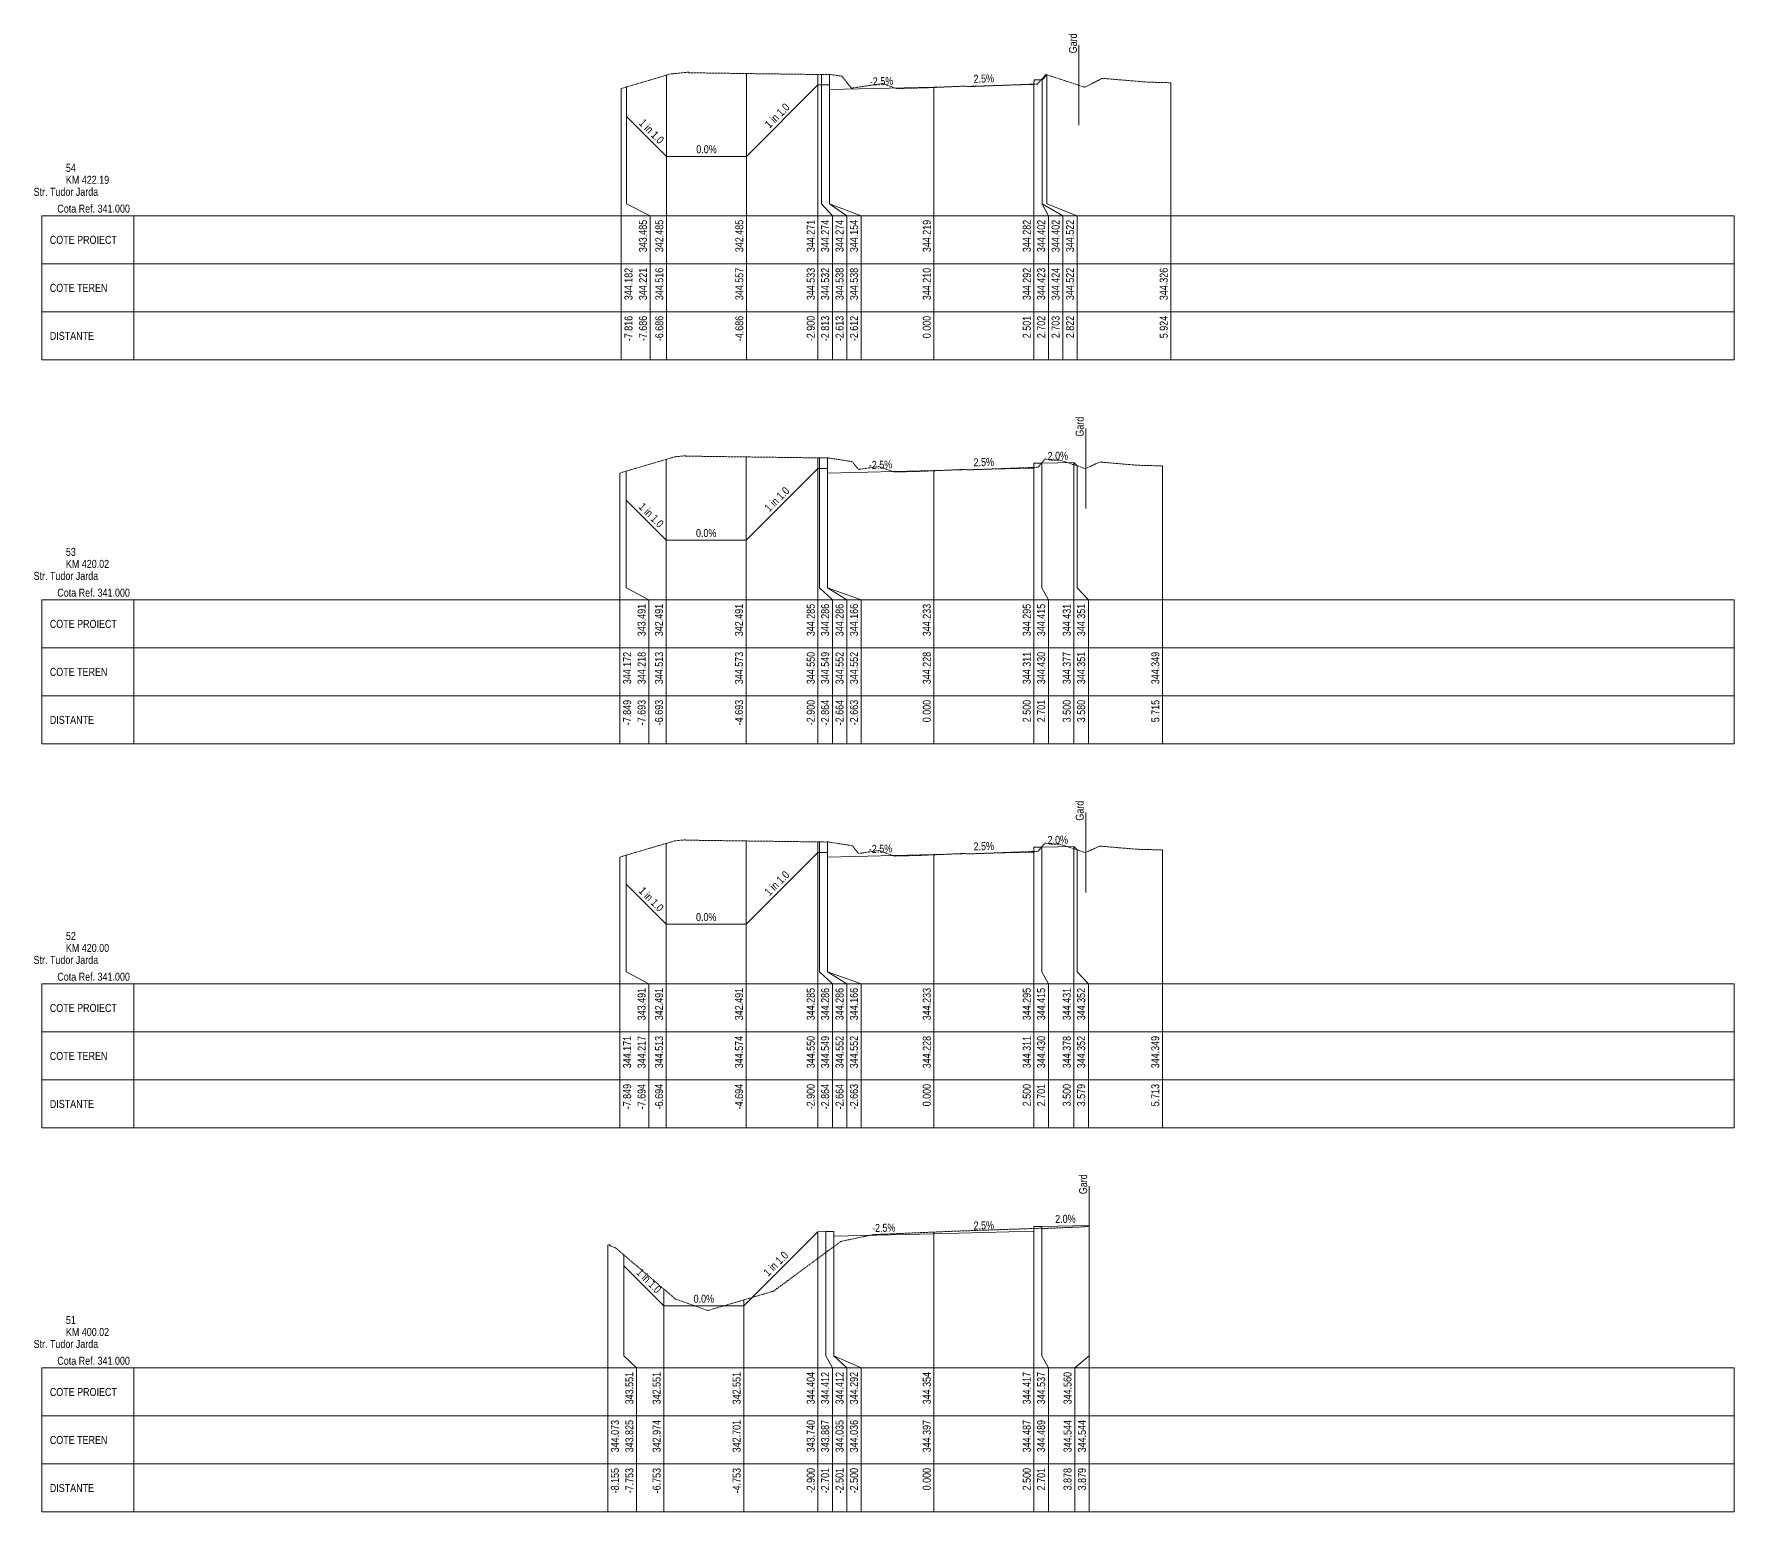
# Paper-space layout 'Str. Tudor Jarda-XS-1' of a CAD drawing. Extents: x 5 to 860, y 10 to 5944.
# Drawn here: x 5 to 430, y 4810 to 5179.5 of the extents above; entities that cross this region are included whole.
import ezdxf
from ezdxf.enums import TextEntityAlignment as Align

# ---------------------------------------------------------------- set-up
doc = ezdxf.new("R2010")
doc.units = 0
doc.linetypes.add('DASHED2', pattern=[0.375, 0.25, -0.125])
doc.layers.add('ARD-No Plot', color=1, linetype='Continuous', lineweight=0, plot=False)
for name, color, linetype, lineweight in [('DESIGN-TEXT', 7, 'Continuous', 0), ('EXISTING-TEXT', 7, 'Continuous', 0), ('LINES', 7, 'Continuous', 0), ('Text', 7, 'Continuous', 0), ('X-RL', 7, 'Continuous', 0), ('XPLOT-DESIGN', 5, 'Continuous', 0), ('XPLOT-EXISTING', 3, 'DASHED2', 0), ('XPLOT-GRADE', 7, 'Continuous', 0), ('XPLOT-KM', 7, 'Continuous', 0), ('XPLOT-TITLE', 7, 'Continuous', 0)]:
    doc.layers.add(name, color=color, linetype=linetype, lineweight=lineweight)
doc.styles.add('Arial', font='arial.ttf', dxfattribs={"width": 0.8})

psp = doc.layouts.new('Str. Tudor Jarda-XS-1')

# ---------------------------------------------------------------- linework, layer by layer
at = {"layer": 'LINES'}
for p, q in [((266.246, 5176.629), (266.246, 5156.629)), ((163.14, 5137), (163.14, 5169.16)), ((163.14, 5137), (163.14, 5169.16)), ((163.14, 5137), (163.14, 5169.16)), ((183.14, 5137), (183.14, 5169.566)), ((183.14, 5137), (183.14, 5169.566)), ((183.14, 5137), (183.14, 5169.566)), ((201, 5137), (201, 5169.327)), ((201, 5137), (201, 5169.327)), ((201, 5137), (201, 5169.327)), ((201.869, 5137), (201.869, 5169.316)), ((201.869, 5137), (201.869, 5169.316)), ((201.869, 5137), (201.869, 5169.316)), ((203.869, 5137), (203.869, 5169.381)), ((203.869, 5137), (203.869, 5169.381)), ((203.869, 5137), (203.869, 5169.381)), ((203.879, 5137), (203.879, 5169.383)), ((203.879, 5137), (203.879, 5169.383)), ((203.879, 5137), (203.879, 5169.383)), ((257.015, 5137), (257.015, 5168.225)), ((257.015, 5137), (257.015, 5168.225)), ((257.015, 5137), (257.015, 5168.225)), ((257.025, 5137), (257.025, 5168.237)), ((257.025, 5137), (257.025, 5168.237)), ((257.025, 5137), (257.025, 5168.237)), ((258.223, 5137), (258.223, 5169.217)), ((258.223, 5137), (258.223, 5169.217)), ((258.223, 5137), (258.223, 5169.217)), ((151.841, 5137), (151.841, 5165.823)), ((151.841, 5137), (151.841, 5165.823)), ((153.14, 5137), (153.14, 5166.206)), ((153.14, 5137), (153.14, 5166.206)), ((153.14, 5137), (153.14, 5166.206)), ((230, 5137), (230, 5166.195)), ((230, 5137), (230, 5166.195)), ((230, 5137), (230, 5166.195)), ((255.005, 5137), (255.005, 5166.92)), ((255.005, 5137), (255.005, 5166.92)), ((255.005, 5137), (255.005, 5166.92)), ((289.242, 5137), (289.242, 5167.264)), ((289.242, 5137), (289.242, 5167.264)), ((6.982, 5122), (6.982, 5134)), ((6.982, 5134), (30, 5134)), ((30, 5098), (30, 5134)), ((30, 5134), (430, 5134)), ((151.841, 5134), (151.841, 5137)), ((151.841, 5134), (151.841, 5137)), ((151.841, 5098), (151.841, 5134)), ((151.841, 5098), (151.841, 5134)), ((159.041, 5134), (153.14, 5137)), ((159.041, 5134), (153.14, 5137)), ((159.041, 5134), (153.14, 5137)), ((159.041, 5098), (159.041, 5134)), ((159.041, 5098), (159.041, 5134)), ((159.041, 5098), (159.041, 5134)), ((163.14, 5134), (163.14, 5137)), ((163.14, 5134), (163.14, 5137)), ((163.14, 5134), (163.14, 5137)), ((163.14, 5098), (163.14, 5134)), ((163.14, 5098), (163.14, 5134)), ((163.14, 5098), (163.14, 5134)), ((183.14, 5134), (183.14, 5137)), ((183.14, 5134), (183.14, 5137)), ((183.14, 5134), (183.14, 5137)), ((183.14, 5098), (183.14, 5134)), ((183.14, 5098), (183.14, 5134)), ((183.14, 5098), (183.14, 5134)), ((201, 5134), (201, 5137)), ((201, 5134), (201, 5137)), ((201, 5134), (201, 5137)), ((201, 5098), (201, 5134)), ((201, 5098), (201, 5134)), ((201, 5098), (201, 5134)), ((204.6, 5134), (201.869, 5137)), ((204.6, 5134), (201.869, 5137)), ((204.6, 5134), (201.869, 5137)), ((208.2, 5134), (203.869, 5137)), ((208.2, 5134), (203.869, 5137)), ((208.2, 5134), (203.869, 5137)), ((211.8, 5134), (203.879, 5137)), ((211.8, 5134), (203.879, 5137)), ((211.8, 5134), (203.879, 5137)), ((204.6, 5098), (204.6, 5134)), ((204.6, 5098), (204.6, 5134)), ((204.6, 5098), (204.6, 5134)), ((208.2, 5098), (208.2, 5134)), ((208.2, 5098), (208.2, 5134)), ((208.2, 5098), (208.2, 5134)), ((211.8, 5098), (211.8, 5134)), ((211.8, 5098), (211.8, 5134)), ((211.8, 5098), (211.8, 5134)), ((230, 5134), (230, 5137)), ((230, 5134), (230, 5137)), ((230, 5134), (230, 5137)), ((230, 5098), (230, 5134)), ((230, 5098), (230, 5134)), ((230, 5098), (230, 5134)), ((255.005, 5134), (255.005, 5137)), ((255.005, 5134), (255.005, 5137)), ((255.005, 5134), (255.005, 5137)), ((255.005, 5098), (255.005, 5134)), ((255.005, 5098), (255.005, 5134)), ((255.005, 5098), (255.005, 5134)), ((258.605, 5134), (257.015, 5137)), ((258.605, 5134), (257.015, 5137)), ((258.605, 5134), (257.015, 5137)), ((262.205, 5134), (257.025, 5137)), ((262.205, 5134), (257.025, 5137)), ((262.205, 5134), (257.025, 5137)), ((265.805, 5134), (258.223, 5137)), ((265.805, 5134), (258.223, 5137)), ((265.805, 5134), (258.223, 5137)), ((258.605, 5098), (258.605, 5134)), ((258.605, 5098), (258.605, 5134)), ((258.605, 5098), (258.605, 5134)), ((262.205, 5098), (262.205, 5134)), ((262.205, 5098), (262.205, 5134)), ((262.205, 5098), (262.205, 5134)), ((265.805, 5098), (265.805, 5134)), ((265.805, 5098), (265.805, 5134)), ((265.805, 5098), (265.805, 5134)), ((289.242, 5134), (289.242, 5137)), ((289.242, 5134), (289.242, 5137)), ((289.242, 5098), (289.242, 5134)), ((289.242, 5098), (289.242, 5134)), ((430, 5098), (430, 5134)), ((6.982, 5110), (6.982, 5122)), ((6.982, 5122), (30, 5122)), ((30, 5122), (6.982, 5122)), ((30, 5122), (430, 5122)), ((6.982, 5098), (6.982, 5110)), ((6.982, 5110), (30, 5110)), ((30, 5110), (6.982, 5110)), ((30, 5110), (430, 5110)), ((30, 5098), (6.982, 5098)), ((30, 5098), (430, 5098)), ((267.928, 5080.81), (267.928, 5060.81)), ((153.065, 5041), (153.065, 5070.175)), ((153.065, 5041), (153.065, 5070.175)), ((153.065, 5041), (153.065, 5070.175)), ((163.065, 5041), (163.065, 5073.129)), ((163.065, 5041), (163.065, 5073.129)), ((163.065, 5041), (163.065, 5073.129)), ((183.065, 5041), (183.065, 5073.734)), ((183.065, 5041), (183.065, 5073.734)), ((183.065, 5041), (183.065, 5073.734)), ((201, 5041), (201, 5073.497)), ((201, 5041), (201, 5073.497)), ((201, 5041), (201, 5073.497)), ((201.363, 5041), (201.363, 5073.493)), ((201.363, 5041), (201.363, 5073.493)), ((201.363, 5041), (201.363, 5073.493)), ((203.363, 5041), (203.363, 5073.521)), ((203.363, 5041), (203.363, 5073.521)), ((203.363, 5041), (203.363, 5073.521)), ((203.373, 5041), (203.373, 5073.523)), ((203.373, 5041), (203.373, 5073.523)), ((203.373, 5041), (203.373, 5073.523)), ((230, 5041), (230, 5070.327)), ((230, 5041), (230, 5070.327)), ((230, 5041), (230, 5070.327)), ((255, 5041), (255, 5071.112)), ((255, 5041), (255, 5071.112)), ((255, 5041), (255, 5071.112)), ((257.01, 5041), (257.01, 5072.299)), ((257.01, 5041), (257.01, 5072.299)), ((257.01, 5041), (257.01, 5072.299)), ((265, 5041), (265, 5072.311)), ((265, 5041), (265, 5072.311)), ((265, 5041), (265, 5072.311)), ((265.804, 5041), (265.804, 5071.508)), ((265.804, 5041), (265.804, 5071.508)), ((265.804, 5041), (265.804, 5071.508)), ((287.148, 5041), (287.148, 5071.485)), ((287.148, 5041), (287.148, 5071.485)), ((151.509, 5041), (151.509, 5069.715)), ((151.509, 5041), (151.509, 5069.715)), ((151.509, 5038), (151.509, 5041)), ((151.509, 5038), (151.509, 5041)), ((158.709, 5038), (153.065, 5041)), ((158.709, 5038), (153.065, 5041)), ((158.709, 5038), (153.065, 5041)), ((163.065, 5038), (163.065, 5041)), ((163.065, 5038), (163.065, 5041)), ((163.065, 5038), (163.065, 5041)), ((183.065, 5038), (183.065, 5041)), ((183.065, 5038), (183.065, 5041)), ((183.065, 5038), (183.065, 5041)), ((201, 5038), (201, 5041)), ((201, 5038), (201, 5041)), ((201, 5038), (201, 5041)), ((204.6, 5038), (201.363, 5041)), ((204.6, 5038), (201.363, 5041)), ((204.6, 5038), (201.363, 5041)), ((208.2, 5038), (203.363, 5041)), ((208.2, 5038), (203.363, 5041)), ((208.2, 5038), (203.363, 5041)), ((211.8, 5038), (203.373, 5041)), ((211.8, 5038), (203.373, 5041)), ((211.8, 5038), (203.373, 5041)), ((230, 5038), (230, 5041)), ((230, 5038), (230, 5041)), ((230, 5038), (230, 5041)), ((255, 5038), (255, 5041)), ((255, 5038), (255, 5041)), ((255, 5038), (255, 5041)), ((258.6, 5038), (257.01, 5041)), ((258.6, 5038), (257.01, 5041)), ((258.6, 5038), (257.01, 5041)), ((265, 5038), (265, 5041)), ((265, 5038), (265, 5041)), ((265, 5038), (265, 5041)), ((268.6, 5038), (265.804, 5041)), ((268.6, 5038), (265.804, 5041)), ((268.6, 5038), (265.804, 5041)), ((287.148, 5038), (287.148, 5041)), ((287.148, 5038), (287.148, 5041)), ((6.982, 5026), (6.982, 5038)), ((6.982, 5038), (30, 5038)), ((30, 5002), (30, 5038)), ((30, 5038), (430, 5038)), ((151.509, 5002), (151.509, 5038)), ((151.509, 5002), (151.509, 5038)), ((158.709, 5002), (158.709, 5038)), ((158.709, 5002), (158.709, 5038)), ((158.709, 5002), (158.709, 5038)), ((163.065, 5002), (163.065, 5038)), ((163.065, 5002), (163.065, 5038)), ((163.065, 5002), (163.065, 5038)), ((183.065, 5002), (183.065, 5038)), ((183.065, 5002), (183.065, 5038)), ((183.065, 5002), (183.065, 5038)), ((201, 5002), (201, 5038)), ((201, 5002), (201, 5038)), ((201, 5002), (201, 5038)), ((204.6, 5002), (204.6, 5038)), ((204.6, 5002), (204.6, 5038)), ((204.6, 5002), (204.6, 5038)), ((208.2, 5002), (208.2, 5038)), ((208.2, 5002), (208.2, 5038)), ((208.2, 5002), (208.2, 5038)), ((211.8, 5002), (211.8, 5038)), ((211.8, 5002), (211.8, 5038)), ((211.8, 5002), (211.8, 5038)), ((230, 5002), (230, 5038)), ((230, 5002), (230, 5038)), ((230, 5002), (230, 5038)), ((255, 5002), (255, 5038)), ((255, 5002), (255, 5038)), ((255, 5002), (255, 5038)), ((258.6, 5002), (258.6, 5038)), ((258.6, 5002), (258.6, 5038)), ((258.6, 5002), (258.6, 5038)), ((265, 5002), (265, 5038)), ((265, 5002), (265, 5038)), ((265, 5002), (265, 5038)), ((268.6, 5002), (268.6, 5038)), ((268.6, 5002), (268.6, 5038)), ((268.6, 5002), (268.6, 5038)), ((287.148, 5002), (287.148, 5038)), ((287.148, 5002), (287.148, 5038)), ((430, 5002), (430, 5038)), ((6.982, 5014), (6.982, 5026)), ((6.982, 5026), (30, 5026)), ((30, 5026), (6.982, 5026)), ((30, 5026), (430, 5026)), ((6.982, 5002), (6.982, 5014)), ((6.982, 5014), (30, 5014)), ((30, 5014), (6.982, 5014)), ((30, 5014), (430, 5014)), ((30, 5002), (6.982, 5002)), ((30, 5002), (430, 5002)), ((267.93, 4984.817), (267.93, 4964.817)), ((163.065, 4945), (163.065, 4977.129)), ((163.065, 4945), (163.065, 4977.129)), ((163.065, 4945), (163.065, 4977.129)), ((183.065, 4945), (183.065, 4977.736)), ((183.065, 4945), (183.065, 4977.736)), ((183.065, 4945), (183.065, 4977.736)), ((201, 4945), (201, 4977.499)), ((201, 4945), (201, 4977.499)), ((201, 4945), (201, 4977.499)), ((201.358, 4945), (201.358, 4977.494)), ((201.358, 4945), (201.358, 4977.494)), ((201.358, 4945), (201.358, 4977.494)), ((203.358, 4945), (203.358, 4977.523)), ((203.358, 4945), (203.358, 4977.523)), ((203.358, 4945), (203.358, 4977.523)), ((203.368, 4945), (203.368, 4977.524)), ((203.368, 4945), (203.368, 4977.524)), ((203.368, 4945), (203.368, 4977.524)), ((151.506, 4945), (151.506, 4973.714)), ((151.506, 4945), (151.506, 4973.714)), ((153.065, 4945), (153.065, 4974.175)), ((153.065, 4945), (153.065, 4974.175)), ((153.065, 4945), (153.065, 4974.175)), ((230, 4945), (230, 4974.328)), ((230, 4945), (230, 4974.328)), ((230, 4945), (230, 4974.328)), ((255, 4945), (255, 4975.114)), ((255, 4945), (255, 4975.114)), ((255, 4945), (255, 4975.114)), ((257.01, 4945), (257.01, 4976.3)), ((257.01, 4945), (257.01, 4976.3)), ((257.01, 4945), (257.01, 4976.3)), ((265, 4945), (265, 4976.313)), ((265, 4945), (265, 4976.313)), ((265, 4945), (265, 4976.313)), ((265.794, 4945), (265.794, 4975.519)), ((265.794, 4945), (265.794, 4975.519)), ((265.794, 4945), (265.794, 4975.519)), ((287.126, 4945), (287.126, 4975.487)), ((287.126, 4945), (287.126, 4975.487)), ((151.506, 4942), (151.506, 4945)), ((151.506, 4942), (151.506, 4945)), ((158.706, 4942), (153.065, 4945)), ((158.706, 4942), (153.065, 4945)), ((158.706, 4942), (153.065, 4945)), ((163.065, 4942), (163.065, 4945)), ((163.065, 4942), (163.065, 4945)), ((163.065, 4942), (163.065, 4945)), ((183.065, 4942), (183.065, 4945)), ((183.065, 4942), (183.065, 4945)), ((183.065, 4942), (183.065, 4945)), ((201, 4942), (201, 4945)), ((201, 4942), (201, 4945)), ((201, 4942), (201, 4945)), ((204.6, 4942), (201.358, 4945)), ((204.6, 4942), (201.358, 4945)), ((204.6, 4942), (201.358, 4945)), ((208.2, 4942), (203.358, 4945)), ((208.2, 4942), (203.358, 4945)), ((208.2, 4942), (203.358, 4945)), ((211.8, 4942), (203.368, 4945)), ((211.8, 4942), (203.368, 4945)), ((211.8, 4942), (203.368, 4945)), ((230, 4942), (230, 4945)), ((230, 4942), (230, 4945)), ((230, 4942), (230, 4945)), ((255, 4942), (255, 4945)), ((255, 4942), (255, 4945)), ((255, 4942), (255, 4945)), ((258.6, 4942), (257.01, 4945)), ((258.6, 4942), (257.01, 4945)), ((258.6, 4942), (257.01, 4945)), ((265, 4942), (265, 4945)), ((265, 4942), (265, 4945)), ((265, 4942), (265, 4945)), ((268.6, 4942), (265.794, 4945)), ((268.6, 4942), (265.794, 4945)), ((268.6, 4942), (265.794, 4945)), ((287.126, 4942), (287.126, 4945)), ((287.126, 4942), (287.126, 4945)), ((6.982, 4930), (6.982, 4942)), ((6.982, 4942), (30, 4942)), ((30, 4906), (30, 4942)), ((30, 4942), (430, 4942)), ((151.506, 4906), (151.506, 4942)), ((151.506, 4906), (151.506, 4942)), ((158.706, 4906), (158.706, 4942)), ((158.706, 4906), (158.706, 4942)), ((158.706, 4906), (158.706, 4942)), ((163.065, 4906), (163.065, 4942)), ((163.065, 4906), (163.065, 4942)), ((163.065, 4906), (163.065, 4942)), ((183.065, 4906), (183.065, 4942)), ((183.065, 4906), (183.065, 4942)), ((183.065, 4906), (183.065, 4942)), ((201, 4906), (201, 4942)), ((201, 4906), (201, 4942)), ((201, 4906), (201, 4942)), ((204.6, 4906), (204.6, 4942)), ((204.6, 4906), (204.6, 4942)), ((204.6, 4906), (204.6, 4942)), ((208.2, 4906), (208.2, 4942)), ((208.2, 4906), (208.2, 4942)), ((208.2, 4906), (208.2, 4942)), ((211.8, 4906), (211.8, 4942)), ((211.8, 4906), (211.8, 4942)), ((211.8, 4906), (211.8, 4942)), ((230, 4906), (230, 4942)), ((230, 4906), (230, 4942)), ((230, 4906), (230, 4942)), ((255, 4906), (255, 4942)), ((255, 4906), (255, 4942)), ((255, 4906), (255, 4942)), ((258.6, 4906), (258.6, 4942)), ((258.6, 4906), (258.6, 4942)), ((258.6, 4906), (258.6, 4942)), ((265, 4906), (265, 4942)), ((265, 4906), (265, 4942)), ((265, 4906), (265, 4942)), ((268.6, 4906), (268.6, 4942)), ((268.6, 4906), (268.6, 4942)), ((268.6, 4906), (268.6, 4942)), ((287.126, 4906), (287.126, 4942)), ((287.126, 4906), (287.126, 4942)), ((430, 4906), (430, 4942)), ((6.982, 4918), (6.982, 4930)), ((6.982, 4930), (30, 4930)), ((30, 4930), (6.982, 4930)), ((30, 4930), (430, 4930)), ((6.982, 4906), (6.982, 4918)), ((6.982, 4918), (30, 4918)), ((30, 4918), (6.982, 4918)), ((30, 4918), (430, 4918)), ((30, 4906), (6.982, 4906)), ((30, 4906), (430, 4906)), ((268.791, 4891.442), (268.791, 4871.442)), ((201, 4849), (201, 4880.039)), ((201, 4849), (201, 4880.039)), ((201, 4849), (201, 4880.039)), ((202.99, 4849), (202.99, 4880.119)), ((202.99, 4849), (202.99, 4880.119)), ((202.99, 4849), (202.99, 4880.119)), ((204.99, 4849), (204.99, 4880.119)), ((204.99, 4849), (204.99, 4880.119)), ((204.99, 4849), (204.99, 4880.119)), ((205, 4849), (205, 4878.919)), ((205, 4849), (205, 4878.919)), ((205, 4849), (205, 4878.919)), ((230, 4849), (230, 4879.971)), ((230, 4849), (230, 4879.971)), ((230, 4849), (230, 4879.971)), ((255, 4849), (255, 4880.867)), ((255, 4849), (255, 4880.867)), ((255, 4849), (255, 4880.867)), ((257.01, 4849), (257.01, 4881.369)), ((257.01, 4849), (257.01, 4881.369)), ((257.01, 4849), (257.01, 4881.369)), ((268.779, 4849), (268.779, 4881.604)), ((268.779, 4849), (268.779, 4881.604)), ((268.779, 4849), (268.779, 4881.604)), ((268.791, 4849), (268.791, 4881.442)), ((268.791, 4849), (268.791, 4881.442)), ((148.449, 4849), (148.449, 4876.729)), ((148.449, 4849), (148.449, 4876.729)), ((152.472, 4849), (152.472, 4874.254)), ((152.472, 4849), (152.472, 4874.254)), ((152.472, 4849), (152.472, 4874.254)), ((162.472, 4849), (162.472, 4865.742)), ((162.472, 4849), (162.472, 4865.742)), ((162.472, 4849), (162.472, 4865.742)), ((182.472, 4849), (182.472, 4863.013)), ((182.472, 4849), (182.472, 4863.013)), ((182.472, 4849), (182.472, 4863.013)), ((148.449, 4846), (148.449, 4849)), ((148.449, 4846), (148.449, 4849)), ((155.649, 4846), (152.472, 4849)), ((155.649, 4846), (152.472, 4849)), ((155.649, 4846), (152.472, 4849)), ((162.472, 4846), (162.472, 4849)), ((162.472, 4846), (162.472, 4849)), ((162.472, 4846), (162.472, 4849)), ((182.472, 4846), (182.472, 4849)), ((182.472, 4846), (182.472, 4849)), ((182.472, 4846), (182.472, 4849)), ((201, 4846), (201, 4849)), ((201, 4846), (201, 4849)), ((201, 4846), (201, 4849)), ((204.6, 4846), (202.99, 4849)), ((204.6, 4846), (202.99, 4849)), ((204.6, 4846), (202.99, 4849)), ((208.2, 4846), (204.99, 4849)), ((208.2, 4846), (204.99, 4849)), ((208.2, 4846), (204.99, 4849)), ((211.8, 4846), (205, 4849)), ((211.8, 4846), (205, 4849)), ((211.8, 4846), (205, 4849)), ((230, 4846), (230, 4849)), ((230, 4846), (230, 4849)), ((230, 4846), (230, 4849)), ((255, 4846), (255, 4849)), ((255, 4846), (255, 4849)), ((255, 4846), (255, 4849)), ((258.6, 4846), (257.01, 4849)), ((258.6, 4846), (257.01, 4849)), ((258.6, 4846), (257.01, 4849)), ((265.191, 4846), (268.779, 4849)), ((265.191, 4846), (268.779, 4849)), ((265.191, 4846), (268.779, 4849)), ((268.791, 4846), (268.791, 4849)), ((268.791, 4846), (268.791, 4849)), ((6.982, 4834), (6.982, 4846)), ((6.982, 4846), (30, 4846)), ((30, 4810), (30, 4846)), ((30, 4846), (430, 4846)), ((148.449, 4810), (148.449, 4846)), ((148.449, 4810), (148.449, 4846)), ((155.649, 4810), (155.649, 4846)), ((155.649, 4810), (155.649, 4846)), ((155.649, 4810), (155.649, 4846)), ((162.472, 4810), (162.472, 4846)), ((162.472, 4810), (162.472, 4846)), ((162.472, 4810), (162.472, 4846)), ((182.472, 4810), (182.472, 4846)), ((182.472, 4810), (182.472, 4846)), ((182.472, 4810), (182.472, 4846)), ((201, 4810), (201, 4846)), ((201, 4810), (201, 4846)), ((201, 4810), (201, 4846)), ((204.6, 4810), (204.6, 4846)), ((204.6, 4810), (204.6, 4846)), ((204.6, 4810), (204.6, 4846)), ((208.2, 4810), (208.2, 4846)), ((208.2, 4810), (208.2, 4846)), ((208.2, 4810), (208.2, 4846)), ((211.8, 4810), (211.8, 4846)), ((211.8, 4810), (211.8, 4846)), ((211.8, 4810), (211.8, 4846)), ((230, 4810), (230, 4846)), ((230, 4810), (230, 4846)), ((230, 4810), (230, 4846)), ((255, 4810), (255, 4846)), ((255, 4810), (255, 4846)), ((255, 4810), (255, 4846)), ((258.6, 4810), (258.6, 4846)), ((258.6, 4810), (258.6, 4846)), ((258.6, 4810), (258.6, 4846)), ((265.191, 4810), (265.191, 4846)), ((265.191, 4810), (265.191, 4846)), ((265.191, 4810), (265.191, 4846)), ((268.791, 4810), (268.791, 4846)), ((268.791, 4810), (268.791, 4846)), ((430, 4810), (430, 4846)), ((6.982, 4822), (6.982, 4834)), ((6.982, 4834), (30, 4834)), ((30, 4834), (6.982, 4834)), ((30, 4834), (430, 4834)), ((6.982, 4810), (6.982, 4822)), ((6.982, 4822), (30, 4822)), ((30, 4822), (6.982, 4822)), ((30, 4822), (430, 4822)), ((30, 4810), (6.982, 4810)), ((30, 4810), (430, 4810))]:
    psp.add_line(p, q, dxfattribs=at)
at = {"layer": 'XPLOT-DESIGN'}
for p, q in [((255.005, 5166.82), (255.015, 5168.02)), ((255.015, 5168.02), (257.015, 5168.02)), ((257.015, 5168.02), (257.025, 5168.02)), ((257.025, 5168.02), (258.223, 5169.217)), ((183.14, 5148.847), (201, 5166.707)), ((201, 5166.707), (201.869, 5166.742)), ((201.869, 5166.742), (203.869, 5166.742)), ((203.869, 5166.742), (203.879, 5165.542)), ((203.879, 5165.542), (230, 5166.195)), ((230, 5166.195), (255.005, 5166.82)), ((153.14, 5158.847), (163.14, 5148.847)), ((163.14, 5148.847), (183.14, 5148.847)), ((183.065, 5052.912), (201, 5070.846)), ((201, 5070.846), (201.363, 5070.861)), ((201.363, 5070.861), (203.363, 5070.861)), ((203.363, 5070.861), (203.373, 5069.661)), ((203.373, 5069.661), (230, 5070.327)), ((230, 5070.327), (255, 5070.952)), ((255, 5070.952), (255.01, 5072.152)), ((255.01, 5072.152), (257.01, 5072.152)), ((257.01, 5072.152), (265, 5072.311)), ((265, 5072.311), (265.804, 5071.508)), ((153.065, 5062.912), (163.065, 5052.912)), ((163.065, 5052.912), (183.065, 5052.912)), ((183.065, 4956.912), (201, 4974.848)), ((201, 4974.848), (201.358, 4974.862)), ((201.358, 4974.862), (203.358, 4974.862)), ((203.358, 4974.862), (203.368, 4973.662)), ((203.368, 4973.662), (230, 4974.328)), ((230, 4974.328), (255, 4974.953)), ((255, 4974.953), (255.01, 4976.153)), ((255.01, 4976.153), (257.01, 4976.153)), ((257.01, 4976.153), (265, 4976.313)), ((265, 4976.313), (265.794, 4975.519)), ((153.065, 4966.912), (163.065, 4956.912)), ((163.065, 4956.912), (183.065, 4956.912)), ((182.472, 4861.512), (201, 4880.039)), ((201, 4880.039), (202.99, 4880.119)), ((202.99, 4880.119), (204.99, 4880.119)), ((204.99, 4880.119), (205, 4878.919)), ((205, 4878.919), (230, 4879.544)), ((230, 4879.544), (255, 4880.169)), ((255, 4880.169), (255.01, 4881.369)), ((255.01, 4881.369), (257.01, 4881.369)), ((257.01, 4881.369), (268.779, 4881.604)), ((152.472, 4871.512), (162.472, 4861.512)), ((162.472, 4861.512), (182.472, 4861.512))]:
    psp.add_line(p, q, dxfattribs=at)
at = {"layer": 'XPLOT-EXISTING'}
for p, q in [((153.14, 5166.206), (163.14, 5169.16)), ((163.14, 5169.16), (164.186, 5169.469)), ((164.186, 5169.469), (168.716, 5169.916)), ((168.716, 5169.916), (168.757, 5169.761)), ((168.757, 5169.761), (183.14, 5169.566)), ((183.14, 5169.566), (193.085, 5169.432)), ((193.085, 5169.432), (201, 5169.327)), ((201, 5169.327), (201.869, 5169.316)), ((201.869, 5169.316), (203.358, 5169.296)), ((203.358, 5169.296), (203.869, 5169.381)), ((203.869, 5169.381), (203.879, 5169.383)), ((203.879, 5169.383), (203.879, 5169.383)), ((203.879, 5169.383), (207.02, 5168.89)), ((207.02, 5168.89), (208.109, 5167.468)), ((255.919, 5166.955), (257.015, 5168.225)), ((257.015, 5168.225), (257.025, 5168.237)), ((257.025, 5168.237), (257.903, 5169.255)), ((257.903, 5169.255), (258.121, 5169.215)), ((258.121, 5169.215), (258.223, 5169.217)), ((258.223, 5169.217), (258.355, 5169.22)), ((258.355, 5169.22), (266.246, 5166.629)), ((267.749, 5166.149), (271.973, 5168.324)), ((271.973, 5168.324), (272.83, 5168.31)), ((272.83, 5168.31), (283.394, 5167.421)), ((151.841, 5165.823), (153.14, 5166.206)), ((208.109, 5167.468), (209.356, 5165.913)), ((209.356, 5165.913), (217.199, 5167.07)), ((217.199, 5167.07), (220.593, 5165.821)), ((220.593, 5165.821), (227.992, 5166.009)), ((227.992, 5166.009), (230, 5166.095)), ((230, 5166.095), (238.024, 5166.438)), ((230, 5166.095), (230, 5166.095)), ((238.024, 5166.438), (238.474, 5166.298)), ((238.474, 5166.298), (238.978, 5166.315)), ((238.978, 5166.315), (255.005, 5166.92)), ((255.005, 5166.92), (255.919, 5166.955)), ((266.246, 5166.629), (267.749, 5166.149)), ((283.394, 5167.421), (289.242, 5167.264)), ((151.509, 5069.715), (153.065, 5070.175)), ((153.065, 5070.175), (163.065, 5073.129)), ((163.065, 5073.129), (165.218, 5073.765)), ((165.218, 5073.765), (167.913, 5074.031)), ((167.913, 5074.031), (167.937, 5073.939)), ((167.937, 5073.939), (182.41, 5073.743)), ((182.41, 5073.743), (183.065, 5073.734)), ((183.065, 5073.734), (201, 5073.497)), ((201, 5073.497), (201.363, 5073.493)), ((201.363, 5073.493), (203.057, 5073.47)), ((203.057, 5073.47), (203.363, 5073.521)), ((203.363, 5073.521), (203.373, 5073.523)), ((203.373, 5073.523), (203.373, 5073.523)), ((203.373, 5073.523), (209.603, 5072.547)), ((209.603, 5072.547), (210.314, 5071.618)), ((210.314, 5071.618), (211.128, 5070.602)), ((211.128, 5070.602), (216.25, 5071.358)), ((216.25, 5071.358), (220.026, 5069.969)), ((220.026, 5069.969), (226.703, 5070.138)), ((226.703, 5070.138), (230, 5070.279)), ((230, 5070.279), (237.853, 5070.615)), ((230, 5070.279), (230, 5070.279)), ((237.853, 5070.615), (238.258, 5070.489)), ((238.258, 5070.489), (240.79, 5070.576)), ((240.79, 5070.576), (255, 5071.112)), ((255, 5071.112), (256.02, 5071.151)), ((256.02, 5071.151), (257.01, 5072.299)), ((257.01, 5072.299), (257.803, 5073.219)), ((257.803, 5073.219), (259.572, 5072.896)), ((259.572, 5072.896), (261.466, 5072.932)), ((261.466, 5072.932), (265, 5071.772)), ((265, 5071.772), (265.804, 5071.508)), ((265.804, 5071.508), (267.928, 5070.81)), ((267.928, 5070.81), (271.148, 5072.354)), ((271.148, 5072.354), (271.619, 5072.437)), ((271.619, 5072.437), (280.96, 5071.651)), ((280.96, 5071.651), (287.148, 5071.485)), ((153.065, 4974.175), (163.065, 4977.129)), ((163.065, 4977.129), (165.229, 4977.768)), ((165.229, 4977.768), (167.905, 4978.032)), ((167.905, 4978.032), (167.928, 4977.941)), ((167.928, 4977.941), (182.298, 4977.746)), ((182.298, 4977.746), (183.065, 4977.736)), ((183.065, 4977.736), (201, 4977.499)), ((201, 4977.499), (201.358, 4977.494)), ((201.358, 4977.494), (203.053, 4977.472)), ((203.053, 4977.472), (203.358, 4977.523)), ((203.358, 4977.523), (203.368, 4977.524)), ((203.368, 4977.524), (203.368, 4977.524)), ((203.368, 4977.524), (209.63, 4976.543)), ((209.63, 4976.543), (210.337, 4975.62)), ((257.01, 4976.3), (257.802, 4977.218)), ((257.802, 4977.218), (259.587, 4976.893)), ((259.587, 4976.893), (261.498, 4976.929)), ((261.498, 4976.929), (265, 4975.779)), ((271.134, 4976.353), (271.611, 4976.438)), ((271.611, 4976.438), (280.934, 4975.653)), ((151.506, 4973.714), (153.065, 4974.175)), ((210.337, 4975.62), (211.147, 4974.61)), ((211.147, 4974.61), (216.24, 4975.361)), ((216.24, 4975.361), (220.02, 4973.97)), ((220.02, 4973.97), (226.69, 4974.14)), ((226.69, 4974.14), (230, 4974.281)), ((230, 4974.281), (237.851, 4974.617)), ((230, 4974.281), (230, 4974.281)), ((237.851, 4974.617), (238.256, 4974.491)), ((238.256, 4974.491), (240.809, 4974.578)), ((240.809, 4974.578), (255, 4975.114)), ((255, 4975.114), (256.021, 4975.153)), ((256.021, 4975.153), (257.01, 4976.3)), ((265, 4975.779), (265.794, 4975.519)), ((265.794, 4975.519), (267.93, 4974.817)), ((267.93, 4974.817), (271.134, 4976.353)), ((280.934, 4975.653), (287.126, 4975.487)), ((208.071, 4877.914), (214.69, 4879.319)), ((214.69, 4879.319), (214.778, 4879.337)), ((214.778, 4879.337), (214.802, 4879.328)), ((214.802, 4879.328), (214.831, 4879.329)), ((214.831, 4879.329), (219.421, 4879.525)), ((219.421, 4879.525), (230, 4879.971)), ((230, 4879.971), (236.265, 4880.235)), ((230, 4879.971), (230, 4879.971)), ((236.265, 4880.235), (255, 4880.867)), ((255, 4880.867), (256.439, 4880.915)), ((256.439, 4880.915), (256.801, 4880.932)), ((256.801, 4880.932), (257.01, 4880.893)), ((257.01, 4880.893), (257.067, 4880.882)), ((257.067, 4880.882), (258.217, 4880.892)), ((258.217, 4880.892), (267.467, 4881.279)), ((267.467, 4881.279), (268.779, 4881.441)), ((268.779, 4881.441), (268.791, 4881.442)), ((148.449, 4876.729), (148.859, 4876.85)), ((148.859, 4876.85), (148.872, 4876.806)), ((148.872, 4876.806), (148.92, 4876.703)), ((148.92, 4876.703), (149.347, 4876.411)), ((149.347, 4876.411), (150.238, 4876.131)), ((150.238, 4876.131), (150.518, 4875.918)), ((150.518, 4875.918), (152.472, 4874.254)), ((201, 4873.402), (202.99, 4874.874)), ((202.99, 4874.874), (204.99, 4876.353)), ((204.99, 4876.353), (205, 4876.361)), ((205, 4876.361), (206.704, 4877.621)), ((206.704, 4877.621), (206.715, 4877.629)), ((206.715, 4877.629), (206.72, 4877.63)), ((206.72, 4877.63), (208.071, 4877.914)), ((152.472, 4874.254), (162.472, 4865.742)), ((189.938, 4865.233), (199.223, 4872.088)), ((199.223, 4872.088), (201, 4873.402)), ((162.472, 4865.742), (165.432, 4863.222)), ((165.432, 4863.222), (165.564, 4863.177)), ((165.564, 4863.177), (173.474, 4860.356)), ((173.474, 4860.356), (182.472, 4863.013)), ((182.472, 4863.013), (189.482, 4865.082)), ((189.482, 4865.082), (189.932, 4865.213)), ((189.932, 4865.213), (189.938, 4865.233))]:
    psp.add_line(p, q, dxfattribs=at)

# ---------------------------------------------------------------- texts
at = {"layer": 'ARD-No Plot', "style": 'Arial', "width": 0.8}
for p in [(13, 5139), (13, 5043), (13, 4947), (13, 4851)]:
    psp.add_text('Str. Tudor Jarda', height=2, dxfattribs=at).set_placement(p, align=Align.CENTER)
at = {"layer": 'DESIGN-TEXT', "style": 'Arial', "width": 0.8}
for s, p in [('343.485', (158.241, 5133)), ('342.485', (162.34, 5133)), ('342.485', (182.34, 5133)), ('344.271', (200.2, 5133)), ('344.274', (203.8, 5133)), ('344.274', (207.4, 5133)), ('344.154', (211, 5133)), ('344.219', (229.2, 5133)), ('344.282', (254.205, 5133)), ('344.402', (257.805, 5133)), ('344.402', (261.405, 5133)), ('344.522', (265.005, 5133)), ('343.491', (157.909, 5037)), ('342.491', (162.265, 5037)), ('342.491', (182.265, 5037)), ('344.285', (200.2, 5037)), ('344.286', (203.8, 5037)), ('344.286', (207.4, 5037)), ('344.166', (211, 5037)), ('344.233', (229.2, 5037)), ('344.295', (254.2, 5037)), ('344.415', (257.8, 5037)), ('344.431', (264.2, 5037)), ('344.351', (267.8, 5037)), ('343.491', (157.906, 4941)), ('342.491', (162.265, 4941)), ('342.491', (182.265, 4941)), ('344.285', (200.2, 4941)), ('344.286', (203.8, 4941)), ('344.286', (207.4, 4941)), ('344.166', (211, 4941)), ('344.233', (229.2, 4941)), ('344.295', (254.2, 4941)), ('344.415', (257.8, 4941)), ('344.431', (264.2, 4941)), ('344.352', (267.8, 4941)), ('343.551', (154.849, 4845)), ('342.551', (161.672, 4845)), ('342.551', (181.672, 4845)), ('344.404', (200.2, 4845)), ('344.412', (203.8, 4845)), ('344.412', (207.4, 4845)), ('344.292', (211, 4845)), ('344.354', (229.2, 4845)), ('344.417', (254.2, 4845)), ('344.537', (257.8, 4845)), ('344.560', (264.391, 4845))]:
    psp.add_text(s, height=2, rotation=90, dxfattribs=at).set_placement(p, align=Align.RIGHT)
at = {"layer": 'EXISTING-TEXT', "style": 'Arial', "width": 0.8}
for s, p in [('344.424', (261.405, 5121)), ('344.182', (154.641, 5121)), ('344.221', (158.241, 5121)), ('344.516', (162.34, 5121)), ('344.557', (182.34, 5121)), ('344.533', (200.2, 5121)), ('344.532', (203.8, 5121)), ('344.538', (207.4, 5121)), ('344.538', (211, 5121)), ('344.538', (211, 5121)), ('344.210', (229.2, 5121)), ('344.210', (229.2, 5121)), ('344.292', (254.205, 5121)), ('344.423', (257.805, 5121)), ('344.522', (265.005, 5121)), ('344.326', (288.442, 5121)), ('344.172', (154.309, 5025)), ('344.218', (157.909, 5025)), ('344.513', (162.265, 5025)), ('344.573', (182.265, 5025)), ('344.550', (200.2, 5025)), ('344.549', (203.8, 5025)), ('344.552', (207.4, 5025)), ('344.552', (211, 5025)), ('344.552', (211, 5025)), ('344.228', (229.2, 5025)), ('344.228', (229.2, 5025)), ('344.311', (254.2, 5025)), ('344.430', (257.8, 5025)), ('344.377', (264.2, 5025)), ('344.351', (267.8, 5025)), ('344.349', (286.348, 5025)), ('344.171', (154.306, 4929)), ('344.217', (157.906, 4929)), ('344.513', (162.265, 4929)), ('344.574', (182.265, 4929)), ('344.550', (200.2, 4929)), ('344.549', (203.8, 4929)), ('344.552', (207.4, 4929)), ('344.552', (211, 4929)), ('344.552', (211, 4929)), ('344.228', (229.2, 4929)), ('344.228', (229.2, 4929)), ('344.311', (254.2, 4929)), ('344.430', (257.8, 4929)), ('344.378', (264.2, 4929)), ('344.352', (267.8, 4929)), ('344.349', (286.326, 4929)), ('344.073', (151.249, 4833)), ('343.825', (154.849, 4833)), ('342.974', (161.672, 4833)), ('342.701', (181.672, 4833)), ('343.740', (200.2, 4833)), ('343.887', (203.8, 4833)), ('344.035', (207.4, 4833)), ('344.036', (211, 4833)), ('344.397', (229.2, 4833)), ('344.397', (229.2, 4833)), ('344.487', (254.2, 4833)), ('344.489', (257.8, 4833)), ('344.544', (264.391, 4833)), ('344.544', (267.991, 4833))]:
    psp.add_text(s, height=2, rotation=90, dxfattribs=at).set_placement(p, align=Align.RIGHT)
at = {"layer": 'Text', "style": 'Arial', "width": 0.8}
for p in [(265.746, 5174.629), (267.428, 5078.81), (267.43, 4982.817), (268.291, 4889.442)]:
    psp.add_text('Gard', height=2, rotation=90, dxfattribs=at).set_placement(p)
for s, p in [('-7.816', (154.641, 5109)), ('-7.816', (154.641, 5109)), ('-7.686', (158.241, 5109)), ('-7.686', (158.241, 5109)), ('-7.686', (158.241, 5109)), ('-6.686', (162.34, 5109)), ('-6.686', (162.34, 5109)), ('-6.686', (162.34, 5109)), ('-4.686', (182.34, 5109)), ('-4.686', (182.34, 5109)), ('-4.686', (182.34, 5109)), ('-2.900', (200.2, 5109)), ('-2.900', (200.2, 5109)), ('-2.900', (200.2, 5109)), ('-2.813', (203.8, 5109)), ('-2.813', (203.8, 5109)), ('-2.813', (203.8, 5109)), ('-2.613', (207.4, 5109)), ('-2.613', (207.4, 5109)), ('-2.613', (207.4, 5109)), ('-2.612', (211, 5109)), ('-2.612', (211, 5109)), ('-2.612', (211, 5109)), ('0.000', (229.2, 5109)), ('0.000', (229.2, 5109)), ('0.000', (229.2, 5109)), ('2.501', (254.205, 5109)), ('2.501', (254.205, 5109)), ('2.501', (254.205, 5109)), ('2.702', (257.805, 5109)), ('2.702', (257.805, 5109)), ('2.702', (257.805, 5109)), ('2.703', (261.405, 5109)), ('2.703', (261.405, 5109)), ('2.703', (261.405, 5109)), ('2.822', (265.005, 5109)), ('2.822', (265.005, 5109)), ('2.822', (265.005, 5109)), ('5.924', (288.442, 5109)), ('5.924', (288.442, 5109)), ('-7.849', (154.309, 5013)), ('-7.849', (154.309, 5013)), ('-7.693', (157.909, 5013)), ('-7.693', (157.909, 5013)), ('-7.693', (157.909, 5013)), ('-6.693', (162.265, 5013)), ('-6.693', (162.265, 5013)), ('-6.693', (162.265, 5013)), ('-4.693', (182.265, 5013)), ('-4.693', (182.265, 5013)), ('-4.693', (182.265, 5013)), ('-2.900', (200.2, 5013)), ('-2.900', (200.2, 5013)), ('-2.900', (200.2, 5013)), ('-2.864', (203.8, 5013)), ('-2.864', (203.8, 5013)), ('-2.864', (203.8, 5013)), ('-2.664', (207.4, 5013)), ('-2.664', (207.4, 5013)), ('-2.664', (207.4, 5013)), ('-2.663', (211, 5013)), ('-2.663', (211, 5013)), ('-2.663', (211, 5013)), ('0.000', (229.2, 5013)), ('0.000', (229.2, 5013)), ('0.000', (229.2, 5013)), ('2.500', (254.2, 5013)), ('2.500', (254.2, 5013)), ('2.500', (254.2, 5013)), ('2.701', (257.8, 5013)), ('2.701', (257.8, 5013)), ('2.701', (257.8, 5013)), ('3.500', (264.2, 5013)), ('3.500', (264.2, 5013)), ('3.500', (264.2, 5013)), ('3.580', (267.8, 5013)), ('3.580', (267.8, 5013)), ('3.580', (267.8, 5013)), ('5.715', (286.348, 5013)), ('5.715', (286.348, 5013)), ('-7.694', (157.906, 4917)), ('-7.694', (157.906, 4917)), ('-7.694', (157.906, 4917)), ('-6.694', (162.265, 4917)), ('-6.694', (162.265, 4917)), ('-6.694', (162.265, 4917)), ('-4.694', (182.265, 4917)), ('-4.694', (182.265, 4917)), ('-4.694', (182.265, 4917)), ('-2.864', (203.8, 4917)), ('-2.864', (203.8, 4917)), ('-2.864', (203.8, 4917)), ('-2.664', (207.4, 4917)), ('-2.664', (207.4, 4917)), ('-2.664', (207.4, 4917)), ('-7.849', (154.306, 4917)), ('-7.849', (154.306, 4917)), ('-2.900', (200.2, 4917)), ('-2.900', (200.2, 4917)), ('-2.900', (200.2, 4917)), ('-2.663', (211, 4917)), ('-2.663', (211, 4917)), ('-2.663', (211, 4917)), ('0.000', (229.2, 4917)), ('0.000', (229.2, 4917)), ('0.000', (229.2, 4917)), ('2.500', (254.2, 4917)), ('2.500', (254.2, 4917)), ('2.500', (254.2, 4917)), ('2.701', (257.8, 4917)), ('2.701', (257.8, 4917)), ('2.701', (257.8, 4917)), ('3.500', (264.2, 4917)), ('3.500', (264.2, 4917)), ('3.500', (264.2, 4917)), ('3.579', (267.8, 4917)), ('3.579', (267.8, 4917)), ('3.579', (267.8, 4917)), ('5.713', (286.326, 4917)), ('5.713', (286.326, 4917)), ('-8.155', (151.249, 4821)), ('-8.155', (151.249, 4821)), ('-7.753', (154.849, 4821)), ('-7.753', (154.849, 4821)), ('-7.753', (154.849, 4821)), ('-6.753', (161.672, 4821)), ('-6.753', (161.672, 4821)), ('-6.753', (161.672, 4821)), ('-4.753', (181.672, 4821)), ('-4.753', (181.672, 4821)), ('-4.753', (181.672, 4821)), ('-2.900', (200.2, 4821)), ('-2.900', (200.2, 4821)), ('-2.900', (200.2, 4821)), ('-2.701', (203.8, 4821)), ('-2.701', (203.8, 4821)), ('-2.701', (203.8, 4821)), ('-2.501', (207.4, 4821)), ('-2.501', (207.4, 4821)), ('-2.501', (207.4, 4821)), ('-2.500', (211, 4821)), ('-2.500', (211, 4821)), ('-2.500', (211, 4821)), ('0.000', (229.2, 4821)), ('0.000', (229.2, 4821)), ('0.000', (229.2, 4821)), ('2.500', (254.2, 4821)), ('2.500', (254.2, 4821)), ('2.500', (254.2, 4821)), ('2.701', (257.8, 4821)), ('2.701', (257.8, 4821)), ('2.701', (257.8, 4821)), ('3.878', (264.391, 4821)), ('3.878', (264.391, 4821)), ('3.878', (264.391, 4821)), ('3.879', (267.991, 4821)), ('3.879', (267.991, 4821))]:
    psp.add_text(s, height=2, rotation=90, dxfattribs=at).set_placement(p, align=Align.RIGHT)
at = {"layer": 'X-RL', "style": 'Arial', "width": 0.8}
for p in [(29, 5134.8), (29, 5038.8), (29, 4942.8), (29, 4846.8)]:
    psp.add_text('Cota Ref. 341.000', height=2, dxfattribs=at).set_placement(p, align=Align.RIGHT)
at = {"layer": 'XPLOT-GRADE', "style": 'Arial', "width": 0.8}
for s, rotation, p in [('-2.5%', 1.4321, (216.92, 5166.668)), ('2.5%', 1.4321, (242.483, 5167.307)), ('1 in 1.0', 45, (191.504, 5158.342)), ('1 in 1.0', 315, (158.706, 5154.412)), ('0.0%', 0, (173.14, 5149.647)), ('2.0%', 1.14576, (260.989, 5073.031)), ('-2.5%', 1.4321, (216.667, 5070.794)), ('2.5%', 1.4321, (242.48, 5071.439)), ('1 in 1.0', 45, (191.467, 5062.445)), ('1 in 1.0', 315, (158.631, 5058.477)), ('0.0%', 0, (173.065, 5053.712)), ('-2.5%', 1.4321, (216.664, 4974.795)), ('2.5%', 1.4321, (242.48, 4975.44)), ('2.0%', 1.14576, (260.989, 4977.033)), ('1 in 1.0', 45, (191.467, 4966.446)), ('1 in 1.0', 315, (158.63, 4962.478)), ('0.0%', 0, (173.065, 4957.712)), ('2.0%', 1.14576, (262.878, 4882.286)), ('-2.5%', 1.4321, (217.48, 4880.031)), ('2.5%', 1.4321, (242.48, 4880.656)), ('1 in 1.0', 45, (191.171, 4871.341)), ('1 in 1.0', 315, (158.038, 4867.077)), ('0.0%', 0, (172.472, 4862.312))]:
    psp.add_text(s, height=2, rotation=rotation, dxfattribs=at).set_placement(p, align=Align.CENTER)
at = {"layer": 'XPLOT-KM', "style": 'Arial', "width": 0.8}
for s, p in [('54', (13, 5145)), ('KM 422.19', (13, 5142)), ('53', (13, 5049)), ('KM 420.02', (13, 5046)), ('52', (13, 4953)), ('KM 420.00', (13, 4950)), ('51', (13, 4857)), ('KM 400.02', (13, 4854))]:
    psp.add_text(s, height=2, dxfattribs=at).set_placement(p)
at = {"layer": 'XPLOT-TITLE', "style": 'Arial', "width": 0.8}
for s, p in [('COTE PROIECT', (8.982, 5127)), ('COTE TEREN', (8.982, 5115)), ('DISTANTE', (8.982, 5103)), ('COTE PROIECT', (8.982, 5031)), ('COTE TEREN', (8.982, 5019)), ('DISTANTE', (8.982, 5007)), ('COTE PROIECT', (8.982, 4935)), ('COTE TEREN', (8.982, 4923)), ('DISTANTE', (8.982, 4911)), ('COTE PROIECT', (8.982, 4839)), ('COTE TEREN', (8.982, 4827)), ('DISTANTE', (8.982, 4815))]:
    psp.add_text(s, height=2, dxfattribs=at).set_placement(p)

doc.saveas('drawing.dxf')
